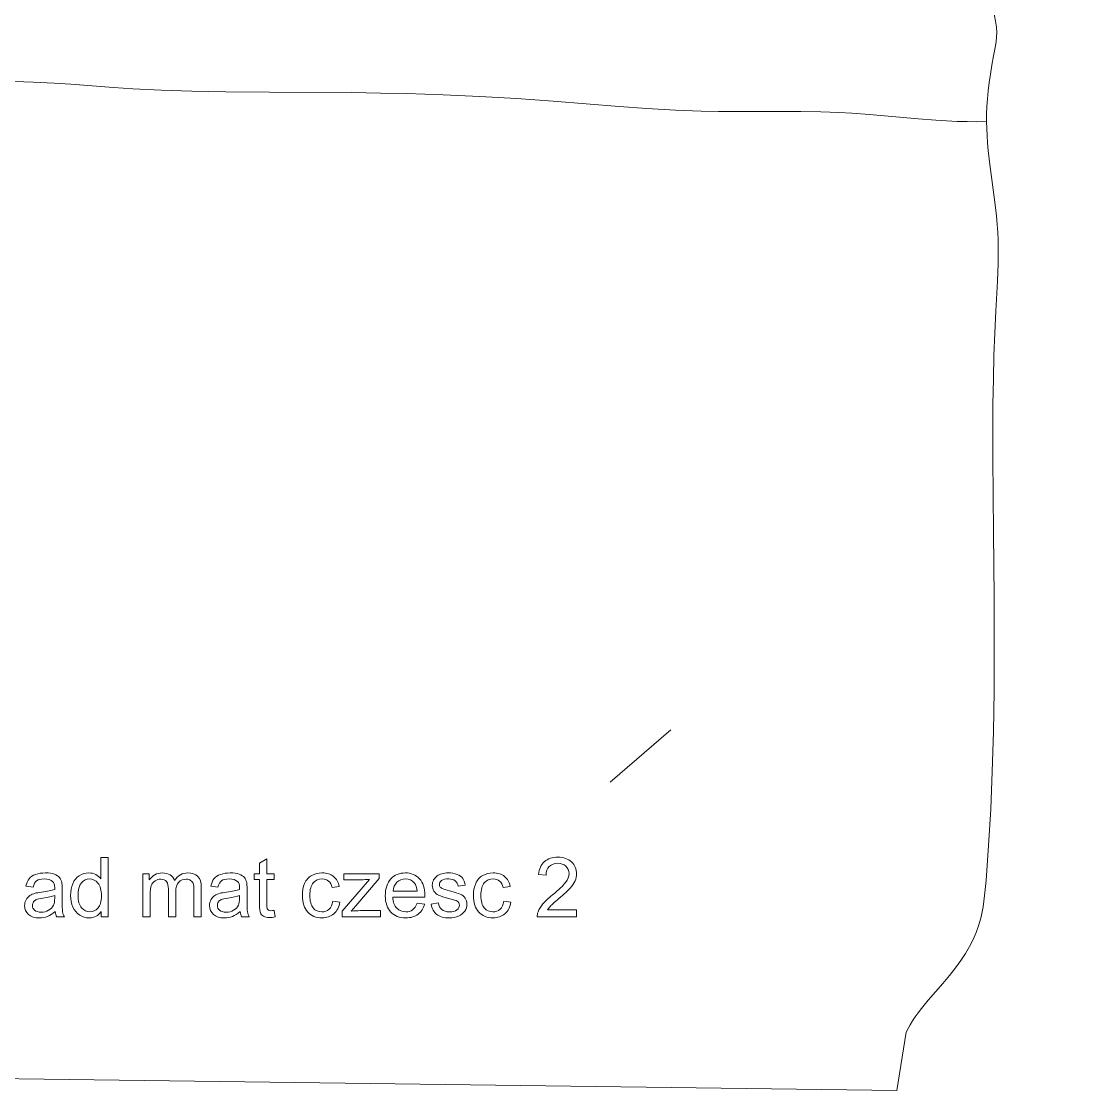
# Model space of a CAD drawing. Header units: centimetres. Extents: x -67 to 67, y -68 to 68.
# Drawn here: x -0.5 to 66.7, y -67.7 to 0.3 of the extents above; entities that cross this region are included whole.
import ezdxf

# ---------------------------------------------------------------- set-up
doc = ezdxf.new("R2010")
doc.units = ezdxf.units.CM
doc.header["$MEASUREMENT"] = 0
for name, color, linetype in [('3d_podpis_podstop', 7, 'Continuous'), ('lipa', 7, 'Continuous'), ('main', 7, 'Continuous'), ('nadpis', 7, 'Continuous')]:
    doc.layers.add(name, color=color, linetype=linetype)

msp = doc.modelspace()

# ---------------------------------------------------------------- linework, layer by layer
at = {"layer": '3d_podpis_podstop', "color": 30, "lineweight": 9}
msp.add_open_spline([(-1.33507, -3.50952), (-1.33507, -3.50952), (-0.92107, -3.51352), (-0.92107, -3.51352), (-0.92107, -3.51352), (0.27093, -3.54752), (0.27093, -3.54752), (0.27093, -3.54752), (1.60093, -3.61552), (1.60093, -3.61552), (1.60093, -3.61552), (2.67293, -3.68652), (2.67293, -3.68652), (2.67293, -3.68652), (5.37393, -3.88952), (5.37393, -3.88952), (5.37393, -3.88952), (6.61693, -3.97352), (6.61693, -3.97352), (6.61693, -3.97352), (8.41293, -4.06552), (8.41293, -4.06552), (8.41293, -4.06552), (10.36693, -4.12952), (10.36693, -4.12952), (10.36693, -4.12952), (12.52793, -4.16852), (12.52793, -4.16852), (12.52793, -4.16852), (15.30593, -4.19052), (15.30593, -4.19052), (15.30593, -4.19052), (20.53993, -4.22252), (20.53993, -4.22252), (20.53993, -4.22252), (22.36693, -4.24652), (22.36693, -4.24652), (22.36693, -4.24652), (24.01993, -4.28152), (24.01993, -4.28152), (24.01993, -4.28152), (26.35493, -4.35552), (26.35493, -4.35552), (26.35493, -4.35552), (28.68693, -4.45952), (28.68693, -4.45952), (28.68693, -4.45952), (31.01593, -4.59352), (31.01593, -4.59352), (31.01593, -4.59352), (33.34193, -4.75752), (33.34193, -4.75752), (33.34193, -4.75752), (37.54093, -5.10152), (37.54093, -5.10152), (37.54093, -5.10152), (39.30393, -5.23352), (39.30393, -5.23352), (39.30393, -5.23352), (41.12893, -5.34152), (41.12893, -5.34152), (41.12893, -5.34152), (42.76993, -5.40352), (42.76993, -5.40352), (42.76993, -5.40352), (43.87993, -5.42252), (43.87993, -5.42252), (43.87993, -5.42252), (44.98293, -5.42652), (44.98293, -5.42652), (44.98293, -5.42652), (47.99793, -5.41452), (47.99793, -5.41452), (47.99793, -5.41452), (49.10193, -5.41952), (49.10193, -5.41952), (49.10193, -5.41952), (50.37493, -5.44252), (50.37493, -5.44252), (50.37493, -5.44252), (51.52093, -5.48652), (51.52093, -5.48652), (51.52093, -5.48652), (52.34893, -5.53552), (52.34893, -5.53552), (52.34893, -5.53552), (53.47993, -5.62052), (53.47993, -5.62052), (53.47993, -5.62052), (56.56893, -5.89052), (56.56893, -5.89052), (56.56893, -5.89052), (57.69893, -5.97652), (57.69893, -5.97652), (57.69893, -5.97652), (59.05893, -6.04852), (59.05893, -6.04852), (59.05893, -6.04852), (59.68293, -6.06652), (59.68293, -6.06652), (59.68293, -6.06652), (60.28093, -6.07352), (60.28093, -6.07352), (60.28093, -6.07352), (60.92493, -6.06752), (60.92493, -6.06752)], degree=3, knots=[0, 0, 0, 0, 0.02857143, 0.02857143, 0.02857143, 0.05714286, 0.05714286, 0.05714286, 0.08571429, 0.08571429, 0.08571429, 0.11428571, 0.11428571, 0.11428571, 0.14285714, 0.14285714, 0.14285714, 0.17142857, 0.17142857, 0.17142857, 0.2, 0.2, 0.2, 0.22857143, 0.22857143, 0.22857143, 0.25714286, 0.25714286, 0.25714286, 0.28571429, 0.28571429, 0.28571429, 0.31428571, 0.31428571, 0.31428571, 0.34285714, 0.34285714, 0.34285714, 0.37142857, 0.37142857, 0.37142857, 0.4, 0.4, 0.4, 0.42857143, 0.42857143, 0.42857143, 0.45714286, 0.45714286, 0.45714286, 0.48571429, 0.48571429, 0.48571429, 0.51428571, 0.51428571, 0.51428571, 0.54285714, 0.54285714, 0.54285714, 0.57142857, 0.57142857, 0.57142857, 0.6, 0.6, 0.6, 0.62857143, 0.62857143, 0.62857143, 0.65714286, 0.65714286, 0.65714286, 0.68571429, 0.68571429, 0.68571429, 0.71428571, 0.71428571, 0.71428571, 0.74285714, 0.74285714, 0.74285714, 0.77142857, 0.77142857, 0.77142857, 0.8, 0.8, 0.8, 0.82857143, 0.82857143, 0.82857143, 0.85714286, 0.85714286, 0.85714286, 0.88571429, 0.88571429, 0.88571429, 0.91428571, 0.91428571, 0.91428571, 0.94285714, 0.94285714, 0.94285714, 0.97142857, 0.97142857, 0.97142857, 1, 1, 1, 1], dxfattribs=at)
at = {"layer": 'lipa', "color": 3, "lineweight": 9}
msp.add_open_spline([(36.97693, -48.10052), (36.97693, -48.10052), (40.84393, -44.77552), (40.84393, -44.77552)], degree=3, dxfattribs=at)
at = {"layer": 'main', "lineweight": 9}
msp.add_open_spline([(64.16093, 67.50448), (64.16093, 67.50448), (66.65093, 66.40648), (66.65093, 66.40648), (66.65093, 66.40648), (66.11593, 64.51448), (66.11593, 64.51448), (66.11593, 64.51448), (65.60993, 62.61648), (65.60993, 62.61648), (65.60993, 62.61648), (65.13393, 60.71248), (65.13393, 60.71248), (65.13393, 60.71248), (64.68693, 58.80348), (64.68693, 58.80348), (64.68693, 58.80348), (64.26893, 56.88848), (64.26893, 56.88848), (64.26893, 56.88848), (63.88093, 54.96748), (63.88093, 54.96748), (63.88093, 54.96748), (63.52193, 53.04148), (63.52193, 53.04148), (63.52193, 53.04148), (63.19193, 51.10948), (63.19193, 51.10948), (63.19193, 51.10948), (62.85093, 48.89348), (62.85093, 48.89348), (62.85093, 48.89348), (62.54293, 46.64548), (62.54293, 46.64548), (62.54293, 46.64548), (62.26993, 44.36748), (62.26993, 44.36748), (62.26993, 44.36748), (62.02993, 42.05748), (62.02993, 42.05748), (62.02993, 42.05748), (61.82493, 39.71548), (61.82493, 39.71548), (61.82493, 39.71548), (61.65293, 37.34048), (61.65293, 37.34048), (61.65293, 37.34048), (61.51593, 34.93348), (61.51593, 34.93348), (61.51593, 34.93348), (61.41193, 32.49248), (61.41193, 32.49248), (61.41193, 32.49248), (61.34293, 30.11448), (61.34293, 30.11448), (61.34293, 30.11448), (61.29893, 27.53848), (61.29893, 27.53848), (61.29893, 27.53848), (61.27493, 24.27848), (61.27493, 24.27848), (61.27493, 24.27848), (61.27493, 15.35448), (61.27493, 15.35448), (61.27493, 15.35448), (61.25093, 12.07948), (61.25093, 12.07948), (61.25093, 12.07948), (61.22493, 10.38648), (61.22493, 10.38648), (61.22493, 10.38648), (61.18893, 8.78848), (61.18893, 8.78848), (61.18893, 8.78848), (61.14293, 7.26248), (61.14293, 7.26248), (61.14293, 7.26248), (61.08593, 5.79348), (61.08593, 5.79348), (61.08593, 5.79348), (61.03193, 4.35448), (61.03193, 4.35448), (61.03193, 4.35448), (61.02693, 3.83248), (61.02693, 3.83248), (61.02693, 3.83248), (61.03393, 3.35948), (61.03393, 3.35948), (61.03393, 3.35948), (61.05593, 2.89748), (61.05593, 2.89748), (61.05593, 2.89748), (61.09293, 2.46148), (61.09293, 2.46148), (61.09293, 2.46148), (61.14493, 2.04548), (61.14493, 2.04548), (61.14493, 2.04548), (61.21293, 1.64648), (61.21293, 1.64648), (61.21293, 1.64648), (61.42893, 0.67248), (61.42893, 0.67248), (61.42893, 0.67248), (61.49493, 0.33248), (61.49493, 0.33248), (61.49493, 0.33248), (61.54893, -0.04552), (61.54893, -0.04552), (61.54893, -0.04552), (61.56793, -0.38552), (61.56793, -0.38552), (61.56793, -0.38552), (61.55893, -0.67552), (61.55893, -0.67552), (61.55893, -0.67552), (61.52593, -0.99552), (61.52593, -0.99552), (61.52593, -0.99552), (61.46993, -1.34552), (61.46993, -1.34552), (61.46993, -1.34552), (61.36793, -1.88152), (61.36793, -1.88152), (61.36793, -1.88152), (61.25893, -2.47252), (61.25893, -2.47252), (61.25893, -2.47252), (61.16693, -3.03752), (61.16693, -3.03752), (61.16693, -3.03752), (61.08893, -3.57952), (61.08893, -3.57952), (61.08893, -3.57952), (61.02693, -4.10352), (61.02693, -4.10352), (61.02693, -4.10352), (60.97993, -4.61352), (60.97993, -4.61352), (60.97993, -4.61352), (60.94693, -5.10952), (60.94693, -5.10952), (60.94693, -5.10952), (60.92893, -5.59452), (60.92893, -5.59452), (60.92893, -5.59452), (60.92493, -6.06752), (60.92493, -6.06752), (60.92493, -6.06752), (60.93393, -6.49652), (60.93393, -6.49652), (60.93393, -6.49652), (60.95493, -6.94352), (60.95493, -6.94352), (60.95493, -6.94352), (60.98693, -7.41352), (60.98693, -7.41352), (60.98693, -7.41352), (61.03293, -7.91352), (61.03293, -7.91352), (61.03293, -7.91352), (61.13193, -8.78852), (61.13193, -8.78852), (61.13193, -8.78852), (61.44893, -11.18352), (61.44893, -11.18352), (61.44893, -11.18352), (61.54893, -12.06152), (61.54893, -12.06152), (61.54893, -12.06152), (61.59793, -12.60952), (61.59793, -12.60952), (61.59793, -12.60952), (61.63193, -13.12152), (61.63193, -13.12152), (61.63193, -13.12152), (61.65193, -13.58152), (61.65193, -13.58152), (61.65193, -13.58152), (61.66093, -14.06052), (61.66093, -14.06052), (61.66093, -14.06052), (61.65293, -15.10052), (61.65293, -15.10052), (61.65293, -15.10052), (61.60993, -16.21352), (61.60993, -16.21352), (61.60993, -16.21352), (61.50593, -18.12552), (61.50593, -18.12552), (61.50593, -18.12552), (61.44093, -19.51152), (61.44093, -19.51152), (61.44093, -19.51152), (61.39093, -20.95152), (61.39093, -20.95152), (61.39093, -20.95152), (61.35393, -22.45652), (61.35393, -22.45652), (61.35393, -22.45652), (61.33093, -24.04552), (61.33093, -24.04552), (61.33093, -24.04552), (61.32093, -25.67452), (61.32093, -25.67452), (61.32093, -25.67452), (61.32293, -27.46052), (61.32293, -27.46052), (61.32293, -27.46052), (61.36493, -32.22152), (61.36493, -32.22152), (61.36493, -32.22152), (61.40393, -36.34352), (61.40393, -36.34352), (61.40393, -36.34352), (61.41493, -39.47052), (61.41493, -39.47052), (61.41493, -39.47052), (61.40093, -42.29952), (61.40093, -42.29952), (61.40093, -42.29952), (61.35993, -44.89952), (61.35993, -44.89952), (61.35993, -44.89952), (61.28893, -47.42452), (61.28893, -47.42452), (61.28893, -47.42452), (61.18793, -49.82552), (61.18793, -49.82552), (61.18793, -49.82552), (61.05393, -52.13252), (61.05393, -52.13252), (61.05393, -52.13252), (60.88793, -54.36352), (60.88793, -54.36352), (60.88793, -54.36352), (60.79893, -55.31052), (60.79893, -55.31052), (60.79893, -55.31052), (60.70093, -56.03052), (60.70093, -56.03052), (60.70093, -56.03052), (60.64193, -56.36052), (60.64193, -56.36052), (60.64193, -56.36052), (60.57593, -56.67052), (60.57593, -56.67052), (60.57593, -56.67052), (60.50093, -56.96352), (60.50093, -56.96352), (60.50093, -56.96352), (60.41793, -57.24352), (60.41793, -57.24352), (60.41793, -57.24352), (60.26193, -57.67752), (60.26193, -57.67752), (60.26193, -57.67752), (60.07093, -58.11552), (60.07093, -58.11552), (60.07093, -58.11552), (59.84593, -58.55652), (59.84593, -58.55652), (59.84593, -58.55652), (59.58493, -59.00452), (59.58493, -59.00452), (59.58493, -59.00452), (59.28893, -59.45852), (59.28893, -59.45852), (59.28893, -59.45852), (58.95293, -59.92552), (58.95293, -59.92552), (58.95293, -59.92552), (58.57493, -60.40952), (58.57493, -60.40952), (58.57493, -60.40952), (58.14393, -60.92352), (58.14393, -60.92352), (58.14393, -60.92352), (57.21493, -61.97852), (57.21493, -61.97852), (57.21493, -61.97852), (56.77693, -62.50352), (56.77693, -62.50352), (56.77693, -62.50352), (56.56593, -62.77652), (56.56593, -62.77652), (56.56593, -62.77652), (56.37693, -63.03852), (56.37693, -63.03852), (56.37693, -63.03852), (56.20793, -63.29452), (56.20793, -63.29452), (56.20793, -63.29452), (56.05493, -63.54652), (56.05493, -63.54652), (56.05493, -63.54652), (55.92793, -63.77752), (55.92793, -63.77752), (55.92793, -63.77752), (55.80993, -64.01552), (55.80993, -64.01552), (55.80993, -64.01552), (55.20593, -67.73752), (55.20593, -67.73752), (55.20593, -67.73752), (-56.48407, -66.23652), (-56.48407, -66.23652), (-56.48407, -66.23652), (-56.60207, -62.16152), (-56.60207, -62.16152), (-56.60207, -62.16152), (-57.15907, -61.52852), (-57.15907, -61.52852), (-57.15907, -61.52852), (-57.53907, -61.08052), (-57.53907, -61.08052), (-57.53907, -61.08052), (-57.88007, -60.66252), (-57.88007, -60.66252), (-57.88007, -60.66252), (-58.19207, -60.26352), (-58.19207, -60.26352), (-58.19207, -60.26352), (-58.47807, -59.87852), (-58.47807, -59.87852), (-58.47807, -59.87852), (-58.74307, -59.50052), (-58.74307, -59.50052), (-58.74307, -59.50052), (-58.98807, -59.12952), (-58.98807, -59.12952), (-58.98807, -59.12952), (-59.21307, -58.76452), (-59.21307, -58.76452), (-59.21307, -58.76452), (-59.41907, -58.40252), (-59.41907, -58.40252), (-59.41907, -58.40252), (-59.58507, -58.08752), (-59.58507, -58.08752), (-59.58507, -58.08752), (-59.74407, -57.76252), (-59.74407, -57.76252), (-59.74407, -57.76252), (-59.89607, -57.42752), (-59.89607, -57.42752), (-59.89607, -57.42752), (-60.04107, -57.08352), (-60.04107, -57.08352), (-60.04107, -57.08352), (-60.31107, -56.36252), (-60.31107, -56.36252), (-60.31107, -56.36252), (-60.55607, -55.59552), (-60.55607, -55.59552), (-60.55607, -55.59552), (-60.77507, -54.78352), (-60.77507, -54.78352), (-60.77507, -54.78352), (-60.97407, -53.91152), (-60.97407, -53.91152), (-60.97407, -53.91152), (-61.15407, -52.96652), (-61.15407, -52.96652), (-61.15407, -52.96652), (-61.32407, -51.91352), (-61.32407, -51.91352), (-61.32407, -51.91352), (-61.44407, -51.05352), (-61.44407, -51.05352), (-61.44407, -51.05352), (-61.55307, -50.17052), (-61.55307, -50.17052), (-61.55307, -50.17052), (-61.65107, -49.26252), (-61.65107, -49.26252), (-61.65107, -49.26252), (-61.73907, -48.32252), (-61.73907, -48.32252), (-61.73907, -48.32252), (-61.81607, -47.35052), (-61.81607, -47.35052), (-61.81607, -47.35052), (-61.88407, -46.33152), (-61.88407, -46.33152), (-61.88407, -46.33152), (-61.94407, -45.25252), (-61.94407, -45.25252), (-61.94407, -45.25252), (-61.99707, -44.08752), (-61.99707, -44.08752), (-61.99707, -44.08752), (-62.06507, -42.14952), (-62.06507, -42.14952), (-62.06507, -42.14952), (-62.11207, -40.12852), (-62.11207, -40.12852), (-62.11207, -40.12852), (-62.13907, -38.00752), (-62.13907, -38.00752), (-62.13907, -38.00752), (-62.14607, -35.75252), (-62.14607, -35.75252), (-62.14607, -35.75252), (-62.13707, -33.77152), (-62.13707, -33.77152), (-62.13707, -33.77152), (-62.11407, -31.60652), (-62.11407, -31.60652), (-62.11407, -31.60652), (-61.92107, -20.24352), (-61.92107, -20.24352), (-61.92107, -20.24352), (-61.89807, -18.06752), (-61.89807, -18.06752), (-61.89807, -18.06752), (-61.88907, -16.07552), (-61.88907, -16.07552), (-61.88907, -16.07552), (-61.90207, -13.09752), (-61.90207, -13.09752), (-61.90207, -13.09752), (-61.95107, -10.33552), (-61.95107, -10.33552), (-61.95107, -10.33552), (-61.96907, -9.31252), (-61.96907, -9.31252), (-61.96907, -9.31252), (-61.96407, -8.93352), (-61.96407, -8.93352), (-61.96407, -8.93352), (-61.95007, -8.58952), (-61.95007, -8.58952), (-61.95007, -8.58952), (-61.91107, -8.09852), (-61.91107, -8.09852), (-61.91107, -8.09852), (-61.84607, -7.55952), (-61.84607, -7.55952), (-61.84607, -7.55952), (-61.76507, -7.02452), (-61.76507, -7.02452), (-61.76507, -7.02452), (-61.51707, -5.56452), (-61.51707, -5.56452), (-61.51707, -5.56452), (-61.43607, -5.03052), (-61.43607, -5.03052), (-61.43607, -5.03052), (-61.38407, -4.60852), (-61.38407, -4.60852), (-61.38407, -4.60852), (-61.34707, -4.21852), (-61.34707, -4.21852), (-61.34707, -4.21852), (-61.32107, -3.77852), (-61.32107, -3.77852), (-61.32107, -3.77852), (-61.31207, -3.31752), (-61.31207, -3.31752), (-61.31207, -3.31752), (-61.31707, -2.83052), (-61.31707, -2.83052), (-61.31707, -2.83052), (-61.33807, -2.30852), (-61.33807, -2.30852), (-61.33807, -2.30852), (-61.39907, -1.44552), (-61.39907, -1.44552), (-61.39907, -1.44552), (-61.59507, 0.67748), (-61.59507, 0.67748), (-61.59507, 0.67748), (-61.64507, 1.35448), (-61.64507, 1.35448), (-61.64507, 1.35448), (-61.67807, 2.03548), (-61.67807, 2.03548), (-61.67807, 2.03548), (-61.69407, 2.74548), (-61.69407, 2.74548), (-61.69407, 2.74548), (-61.69507, 3.49348), (-61.69507, 3.49348), (-61.69507, 3.49348), (-61.67907, 4.29048), (-61.67907, 4.29048), (-61.67907, 4.29048), (-61.61107, 5.85848), (-61.61107, 5.85848), (-61.61107, 5.85848), (-61.42007, 9.08848), (-61.42007, 9.08848), (-61.42007, 9.08848), (-61.34107, 10.90248), (-61.34107, 10.90248), (-61.34107, 10.90248), (-61.29207, 12.82948), (-61.29207, 12.82948), (-61.29207, 12.82948), (-61.27107, 14.90848), (-61.27107, 14.90848), (-61.27107, 14.90848), (-61.27607, 17.24848), (-61.27607, 17.24848), (-61.27607, 17.24848), (-61.31507, 20.41448), (-61.31507, 20.41448), (-61.31507, 20.41448), (-61.45307, 27.78348), (-61.45307, 27.78348), (-61.45307, 27.78348), (-61.48207, 29.87748), (-61.48207, 29.87748), (-61.48207, 29.87748), (-61.49807, 32.88748), (-61.49807, 32.88748), (-61.49807, 32.88748), (-61.47807, 35.58648), (-61.47807, 35.58648), (-61.47807, 35.58648), (-61.45007, 37.30848), (-61.45007, 37.30848), (-61.45007, 37.30848), (-61.44207, 38.27848), (-61.44207, 38.27848), (-61.44207, 38.27848), (-61.44907, 39.19248), (-61.44907, 39.19248), (-61.44907, 39.19248), (-61.47207, 40.01748), (-61.47207, 40.01748), (-61.47207, 40.01748), (-61.50107, 40.60248), (-61.50107, 40.60248), (-61.50107, 40.60248), (-61.54007, 41.20348), (-61.54007, 41.20348), (-61.54007, 41.20348), (-61.65307, 42.45948), (-61.65307, 42.45948), (-61.65307, 42.45948), (-61.81207, 43.80648), (-61.81207, 43.80648), (-61.81207, 43.80648), (-62.02507, 45.30848), (-62.02507, 45.30848), (-62.02507, 45.30848), (-62.24207, 46.67148), (-62.24207, 46.67148), (-62.24207, 46.67148), (-62.48507, 48.07448), (-62.48507, 48.07448), (-62.48507, 48.07448), (-62.75507, 49.52548), (-62.75507, 49.52548), (-62.75507, 49.52548), (-63.05507, 51.03648), (-63.05507, 51.03648), (-63.05507, 51.03648), (-63.38407, 52.60248), (-63.38407, 52.60248), (-63.38407, 52.60248), (-63.75007, 54.27048), (-63.75007, 54.27048), (-63.75007, 54.27048), (-64.16207, 56.07248), (-64.16207, 56.07248), (-64.16207, 56.07248), (-64.64607, 58.12748), (-64.64607, 58.12748), (-64.64607, 58.12748), (-65.63507, 62.20348), (-65.63507, 62.20348), (-65.63507, 62.20348), (-66.65707, 66.27148), (-66.65707, 66.27148), (-66.65707, 66.27148), (-64.29107, 67.50648), (-64.29107, 67.50648), (-64.29107, 67.50648), (-57.34307, 67.61448), (-57.34307, 67.61448), (-57.34307, 67.61448), (-50.39607, 67.68948), (-50.39607, 67.68948), (-50.39607, 67.68948), (-43.44807, 67.73048), (-43.44807, 67.73048), (-43.44807, 67.73048), (-36.50007, 67.73748), (-36.50007, 67.73748), (-36.50007, 67.73748), (-32.07107, 67.72548), (-32.07107, 67.72548), (-32.07107, 67.72548), (-27.16607, 67.69948), (-27.16607, 67.69948), (-27.16607, 67.69948), (-6.18807, 67.54048), (-6.18807, 67.54048), (-6.18807, 67.54048), (-0.82107, 67.51248), (-0.82107, 67.51248), (-0.82107, 67.51248), (5.12193, 67.49848), (5.12193, 67.49848), (5.12193, 67.49848), (11.75793, 67.50148), (11.75793, 67.50148), (11.75793, 67.50148), (36.56393, 67.56548), (36.56393, 67.56548), (36.56393, 67.56548), (43.46293, 67.56948), (43.46293, 67.56948), (43.46293, 67.56948), (50.36293, 67.56048), (50.36293, 67.56048), (50.36293, 67.56048), (57.26193, 67.53948), (57.26193, 67.53948), (57.26193, 67.53948), (64.16093, 67.50448), (64.16093, 67.50448)], degree=3, knots=[0, 0, 0, 0, 0.00480769, 0.00480769, 0.00480769, 0.00961538, 0.00961538, 0.00961538, 0.01442308, 0.01442308, 0.01442308, 0.01923077, 0.01923077, 0.01923077, 0.02403846, 0.02403846, 0.02403846, 0.02884615, 0.02884615, 0.02884615, 0.03365385, 0.03365385, 0.03365385, 0.03846154, 0.03846154, 0.03846154, 0.04326923, 0.04326923, 0.04326923, 0.04807692, 0.04807692, 0.04807692, 0.05288462, 0.05288462, 0.05288462, 0.05769231, 0.05769231, 0.05769231, 0.0625, 0.0625, 0.0625, 0.06730769, 0.06730769, 0.06730769, 0.07211538, 0.07211538, 0.07211538, 0.07692308, 0.07692308, 0.07692308, 0.08173077, 0.08173077, 0.08173077, 0.08653846, 0.08653846, 0.08653846, 0.09134615, 0.09134615, 0.09134615, 0.09615385, 0.09615385, 0.09615385, 0.10096154, 0.10096154, 0.10096154, 0.10576923, 0.10576923, 0.10576923, 0.11057692, 0.11057692, 0.11057692, 0.11538462, 0.11538462, 0.11538462, 0.12019231, 0.12019231, 0.12019231, 0.125, 0.125, 0.125, 0.12980769, 0.12980769, 0.12980769, 0.13461538, 0.13461538, 0.13461538, 0.13942308, 0.13942308, 0.13942308, 0.14423077, 0.14423077, 0.14423077, 0.14903846, 0.14903846, 0.14903846, 0.15384615, 0.15384615, 0.15384615, 0.15865385, 0.15865385, 0.15865385, 0.16346154, 0.16346154, 0.16346154, 0.16826923, 0.16826923, 0.16826923, 0.17307692, 0.17307692, 0.17307692, 0.17788462, 0.17788462, 0.17788462, 0.18269231, 0.18269231, 0.18269231, 0.1875, 0.1875, 0.1875, 0.19230769, 0.19230769, 0.19230769, 0.19711538, 0.19711538, 0.19711538, 0.20192308, 0.20192308, 0.20192308, 0.20673077, 0.20673077, 0.20673077, 0.21153846, 0.21153846, 0.21153846, 0.21634615, 0.21634615, 0.21634615, 0.22115385, 0.22115385, 0.22115385, 0.22596154, 0.22596154, 0.22596154, 0.23076923, 0.23076923, 0.23076923, 0.23557692, 0.23557692, 0.23557692, 0.24038462, 0.24038462, 0.24038462, 0.24519231, 0.24519231, 0.24519231, 0.25, 0.25, 0.25, 0.25480769, 0.25480769, 0.25480769, 0.25961538, 0.25961538, 0.25961538, 0.26442308, 0.26442308, 0.26442308, 0.26923077, 0.26923077, 0.26923077, 0.27403846, 0.27403846, 0.27403846, 0.27884615, 0.27884615, 0.27884615, 0.28365385, 0.28365385, 0.28365385, 0.28846154, 0.28846154, 0.28846154, 0.29326923, 0.29326923, 0.29326923, 0.29807692, 0.29807692, 0.29807692, 0.30288462, 0.30288462, 0.30288462, 0.30769231, 0.30769231, 0.30769231, 0.3125, 0.3125, 0.3125, 0.31730769, 0.31730769, 0.31730769, 0.32211538, 0.32211538, 0.32211538, 0.32692308, 0.32692308, 0.32692308, 0.33173077, 0.33173077, 0.33173077, 0.33653846, 0.33653846, 0.33653846, 0.34134615, 0.34134615, 0.34134615, 0.34615385, 0.34615385, 0.34615385, 0.35096154, 0.35096154, 0.35096154, 0.35576923, 0.35576923, 0.35576923, 0.36057692, 0.36057692, 0.36057692, 0.36538462, 0.36538462, 0.36538462, 0.37019231, 0.37019231, 0.37019231, 0.375, 0.375, 0.375, 0.37980769, 0.37980769, 0.37980769, 0.38461538, 0.38461538, 0.38461538, 0.38942308, 0.38942308, 0.38942308, 0.39423077, 0.39423077, 0.39423077, 0.39903846, 0.39903846, 0.39903846, 0.40384615, 0.40384615, 0.40384615, 0.40865385, 0.40865385, 0.40865385, 0.41346154, 0.41346154, 0.41346154, 0.41826923, 0.41826923, 0.41826923, 0.42307692, 0.42307692, 0.42307692, 0.42788462, 0.42788462, 0.42788462, 0.43269231, 0.43269231, 0.43269231, 0.4375, 0.4375, 0.4375, 0.44230769, 0.44230769, 0.44230769, 0.44711538, 0.44711538, 0.44711538, 0.45192308, 0.45192308, 0.45192308, 0.45673077, 0.45673077, 0.45673077, 0.46153846, 0.46153846, 0.46153846, 0.46634615, 0.46634615, 0.46634615, 0.47115385, 0.47115385, 0.47115385, 0.47596154, 0.47596154, 0.47596154, 0.48076923, 0.48076923, 0.48076923, 0.48557692, 0.48557692, 0.48557692, 0.49038462, 0.49038462, 0.49038462, 0.49519231, 0.49519231, 0.49519231, 0.5, 0.5, 0.5, 0.50480769, 0.50480769, 0.50480769, 0.50961538, 0.50961538, 0.50961538, 0.51442308, 0.51442308, 0.51442308, 0.51923077, 0.51923077, 0.51923077, 0.52403846, 0.52403846, 0.52403846, 0.52884615, 0.52884615, 0.52884615, 0.53365385, 0.53365385, 0.53365385, 0.53846154, 0.53846154, 0.53846154, 0.54326923, 0.54326923, 0.54326923, 0.54807692, 0.54807692, 0.54807692, 0.55288462, 0.55288462, 0.55288462, 0.55769231, 0.55769231, 0.55769231, 0.5625, 0.5625, 0.5625, 0.56730769, 0.56730769, 0.56730769, 0.57211538, 0.57211538, 0.57211538, 0.57692308, 0.57692308, 0.57692308, 0.58173077, 0.58173077, 0.58173077, 0.58653846, 0.58653846, 0.58653846, 0.59134615, 0.59134615, 0.59134615, 0.59615385, 0.59615385, 0.59615385, 0.60096154, 0.60096154, 0.60096154, 0.60576923, 0.60576923, 0.60576923, 0.61057692, 0.61057692, 0.61057692, 0.61538462, 0.61538462, 0.61538462, 0.62019231, 0.62019231, 0.62019231, 0.625, 0.625, 0.625, 0.62980769, 0.62980769, 0.62980769, 0.63461538, 0.63461538, 0.63461538, 0.63942308, 0.63942308, 0.63942308, 0.64423077, 0.64423077, 0.64423077, 0.64903846, 0.64903846, 0.64903846, 0.65384615, 0.65384615, 0.65384615, 0.65865385, 0.65865385, 0.65865385, 0.66346154, 0.66346154, 0.66346154, 0.66826923, 0.66826923, 0.66826923, 0.67307692, 0.67307692, 0.67307692, 0.67788462, 0.67788462, 0.67788462, 0.68269231, 0.68269231, 0.68269231, 0.6875, 0.6875, 0.6875, 0.69230769, 0.69230769, 0.69230769, 0.69711538, 0.69711538, 0.69711538, 0.70192308, 0.70192308, 0.70192308, 0.70673077, 0.70673077, 0.70673077, 0.71153846, 0.71153846, 0.71153846, 0.71634615, 0.71634615, 0.71634615, 0.72115385, 0.72115385, 0.72115385, 0.72596154, 0.72596154, 0.72596154, 0.73076923, 0.73076923, 0.73076923, 0.73557692, 0.73557692, 0.73557692, 0.74038462, 0.74038462, 0.74038462, 0.74519231, 0.74519231, 0.74519231, 0.75, 0.75, 0.75, 0.75480769, 0.75480769, 0.75480769, 0.75961538, 0.75961538, 0.75961538, 0.76442308, 0.76442308, 0.76442308, 0.76923077, 0.76923077, 0.76923077, 0.77403846, 0.77403846, 0.77403846, 0.77884615, 0.77884615, 0.77884615, 0.78365385, 0.78365385, 0.78365385, 0.78846154, 0.78846154, 0.78846154, 0.79326923, 0.79326923, 0.79326923, 0.79807692, 0.79807692, 0.79807692, 0.80288462, 0.80288462, 0.80288462, 0.80769231, 0.80769231, 0.80769231, 0.8125, 0.8125, 0.8125, 0.81730769, 0.81730769, 0.81730769, 0.82211538, 0.82211538, 0.82211538, 0.82692308, 0.82692308, 0.82692308, 0.83173077, 0.83173077, 0.83173077, 0.83653846, 0.83653846, 0.83653846, 0.84134615, 0.84134615, 0.84134615, 0.84615385, 0.84615385, 0.84615385, 0.85096154, 0.85096154, 0.85096154, 0.85576923, 0.85576923, 0.85576923, 0.86057692, 0.86057692, 0.86057692, 0.86538462, 0.86538462, 0.86538462, 0.87019231, 0.87019231, 0.87019231, 0.875, 0.875, 0.875, 0.87980769, 0.87980769, 0.87980769, 0.88461538, 0.88461538, 0.88461538, 0.88942308, 0.88942308, 0.88942308, 0.89423077, 0.89423077, 0.89423077, 0.89903846, 0.89903846, 0.89903846, 0.90384615, 0.90384615, 0.90384615, 0.90865385, 0.90865385, 0.90865385, 0.91346154, 0.91346154, 0.91346154, 0.91826923, 0.91826923, 0.91826923, 0.92307692, 0.92307692, 0.92307692, 0.92788462, 0.92788462, 0.92788462, 0.93269231, 0.93269231, 0.93269231, 0.9375, 0.9375, 0.9375, 0.94230769, 0.94230769, 0.94230769, 0.94711538, 0.94711538, 0.94711538, 0.95192308, 0.95192308, 0.95192308, 0.95673077, 0.95673077, 0.95673077, 0.96153846, 0.96153846, 0.96153846, 0.96634615, 0.96634615, 0.96634615, 0.97115385, 0.97115385, 0.97115385, 0.97596154, 0.97596154, 0.97596154, 0.98076923, 0.98076923, 0.98076923, 0.98557692, 0.98557692, 0.98557692, 0.99038462, 0.99038462, 0.99038462, 0.99519231, 0.99519231, 0.99519231, 1, 1, 1, 1], dxfattribs=at)
at = {"layer": 'nadpis', "color": 5, "lineweight": 9}
for points, knots in [([(4.60237, -56.68594), (4.60237, -56.68594), (4.60237, -56.33757), (4.60237, -56.33757), (4.42863, -56.60833), (4.17286, -56.74415), (3.83508, -56.74415), (3.61636, -56.74415), (3.41527, -56.68418), (3.23271, -56.56335), (3.04926, -56.44341), (2.90727, -56.27495), (2.80585, -56.05976), (2.70531, -55.84368), (2.65504, -55.59586), (2.65504, -55.3154), (2.65504, -55.04199), (2.7009, -54.79417), (2.79174, -54.57104), (2.88346, -54.34879), (3.02016, -54.17769), (3.20272, -54.05951), (3.3844, -53.94045), (3.58901, -53.88135), (3.81391, -53.88135), (3.97972, -53.88135), (4.127, -53.91663), (4.25577, -53.98631), (4.38453, -54.05598), (4.48948, -54.1477), (4.57062, -54.25971), (4.57062, -54.25971), (4.57062, -52.8971), (4.57062, -52.8971), (4.57062, -52.8971), (5.03629, -52.8971), (5.03629, -52.8971), (5.03629, -52.8971), (5.03629, -56.68594), (5.03629, -56.68594), (5.03629, -56.68594), (4.60237, -56.68594), (4.60237, -56.68594)], [0, 0, 0, 0, 0.07142857, 0.07142857, 0.07142857, 0.14285714, 0.14285714, 0.14285714, 0.21428571, 0.21428571, 0.21428571, 0.28571429, 0.28571429, 0.28571429, 0.35714286, 0.35714286, 0.35714286, 0.42857143, 0.42857143, 0.42857143, 0.5, 0.5, 0.5, 0.57142857, 0.57142857, 0.57142857, 0.64285714, 0.64285714, 0.64285714, 0.71428571, 0.71428571, 0.71428571, 0.78571429, 0.78571429, 0.78571429, 0.85714286, 0.85714286, 0.85714286, 0.92857143, 0.92857143, 0.92857143, 1, 1, 1, 1]), ([(15.60463, -56.27054), (15.60463, -56.27054), (15.66813, -56.68153), (15.66813, -56.68153), (15.5376, -56.70887), (15.4203, -56.72298), (15.318, -56.72298), (15.14955, -56.72298), (15.01902, -56.69652), (14.92553, -56.64272), (14.83293, -56.58893), (14.76766, -56.51925), (14.72974, -56.43194), (14.69182, -56.34463), (14.6733, -56.16118), (14.6733, -55.88161), (14.6733, -55.88161), (14.6733, -54.2994), (14.6733, -54.2994), (14.6733, -54.2994), (14.32934, -54.2994), (14.32934, -54.2994), (14.32934, -54.2994), (14.32934, -53.93956), (14.32934, -53.93956), (14.32934, -53.93956), (14.6733, -53.93956), (14.6733, -53.93956), (14.6733, -53.93956), (14.6733, -53.26047), (14.6733, -53.26047), (14.6733, -53.26047), (15.13896, -52.98089), (15.13896, -52.98089), (15.13896, -52.98089), (15.13896, -53.93956), (15.13896, -53.93956), (15.13896, -53.93956), (15.60463, -53.93956), (15.60463, -53.93956), (15.60463, -53.93956), (15.60463, -54.2994), (15.60463, -54.2994), (15.60463, -54.2994), (15.13896, -54.2994), (15.13896, -54.2994), (15.13896, -54.2994), (15.13896, -55.90806), (15.13896, -55.90806), (15.13896, -56.04124), (15.1469, -56.12679), (15.16366, -56.16471), (15.17953, -56.20263), (15.20599, -56.23262), (15.24303, -56.25555), (15.28007, -56.2776), (15.33299, -56.28906), (15.40178, -56.28906), (15.45293, -56.28906), (15.52084, -56.28289), (15.60463, -56.27054)], [0, 0, 0, 0, 0.05, 0.05, 0.05, 0.1, 0.1, 0.1, 0.15, 0.15, 0.15, 0.2, 0.2, 0.2, 0.25, 0.25, 0.25, 0.3, 0.3, 0.3, 0.35, 0.35, 0.35, 0.4, 0.4, 0.4, 0.45, 0.45, 0.45, 0.5, 0.5, 0.5, 0.55, 0.55, 0.55, 0.6, 0.6, 0.6, 0.65, 0.65, 0.65, 0.7, 0.7, 0.7, 0.75, 0.75, 0.75, 0.8, 0.8, 0.8, 0.85, 0.85, 0.85, 0.9, 0.9, 0.9, 0.95, 0.95, 0.95, 1, 1, 1, 1]), ([(34.84335, -56.24144), (34.84335, -56.24144), (34.84335, -56.68594), (34.84335, -56.68594), (34.84335, -56.68594), (32.3351, -56.68594), (32.3351, -56.68594), (32.33157, -56.57393), (32.35009, -56.46634), (32.38978, -56.36227), (32.45416, -56.19205), (32.55735, -56.0236), (32.69934, -55.85868), (32.84133, -55.69375), (33.04418, -55.50325), (33.30788, -55.28718), (33.71799, -54.94939), (33.99668, -54.68216), (34.1422, -54.48461), (34.28861, -54.28705), (34.36181, -54.10008), (34.36181, -53.92369), (34.36181, -53.73936), (34.29566, -53.58414), (34.16337, -53.45714), (34.03108, -53.33102), (33.85822, -53.26752), (33.64567, -53.26752), (33.42077, -53.26752), (33.24086, -53.33455), (33.10592, -53.4686), (32.97098, -53.60178), (32.90307, -53.78699), (32.90131, -54.02423), (32.90131, -54.02423), (32.42506, -53.97661), (32.42506, -53.97661), (32.45769, -53.6203), (32.58116, -53.34866), (32.79459, -53.16169), (33.0089, -52.97472), (33.29554, -52.88123), (33.65625, -52.88123), (34.01961, -52.88123), (34.30801, -52.98177), (34.51968, -53.18374), (34.73222, -53.3857), (34.83806, -53.63617), (34.83806, -53.93427), (34.83806, -54.08597), (34.80719, -54.23501), (34.74457, -54.38142), (34.68284, -54.5287), (34.57965, -54.68304), (34.43589, -54.84532), (34.29125, -55.00672), (34.05225, -55.22985), (33.71887, -55.51207), (33.43929, -55.74667), (33.25938, -55.90542), (33.18, -55.9892), (33.10063, -56.07299), (33.03536, -56.15677), (32.98333, -56.24144), (32.98333, -56.24144), (34.84335, -56.24144), (34.84335, -56.24144)], [0, 0, 0, 0, 0.04545455, 0.04545455, 0.04545455, 0.09090909, 0.09090909, 0.09090909, 0.13636364, 0.13636364, 0.13636364, 0.18181818, 0.18181818, 0.18181818, 0.22727273, 0.22727273, 0.22727273, 0.27272727, 0.27272727, 0.27272727, 0.31818182, 0.31818182, 0.31818182, 0.36363636, 0.36363636, 0.36363636, 0.40909091, 0.40909091, 0.40909091, 0.45454545, 0.45454545, 0.45454545, 0.5, 0.5, 0.5, 0.54545455, 0.54545455, 0.54545455, 0.59090909, 0.59090909, 0.59090909, 0.63636364, 0.63636364, 0.63636364, 0.68181818, 0.68181818, 0.68181818, 0.72727273, 0.72727273, 0.72727273, 0.77272727, 0.77272727, 0.77272727, 0.81818182, 0.81818182, 0.81818182, 0.86363636, 0.86363636, 0.86363636, 0.90909091, 0.90909091, 0.90909091, 0.95454545, 0.95454545, 0.95454545, 1, 1, 1, 1]), ([(1.68049, -56.34198), (1.50763, -56.48927), (1.34094, -56.59245), (1.18131, -56.65331), (1.02167, -56.71416), (0.85058, -56.74415), (0.66713, -56.74415), (0.36551, -56.74415), (0.13355, -56.67095), (-0.02872, -56.52366), (-0.191, -56.37726), (-0.27214, -56.1894), (-0.27214, -55.96098), (-0.27214, -55.82693), (-0.24127, -55.70434), (-0.18042, -55.59321), (-0.11868, -55.48209), (-0.03842, -55.39389), (0.06035, -55.32686), (0.16001, -55.25983), (0.27114, -55.20868), (0.39549, -55.17429), (0.48721, -55.15047), (0.62568, -55.12754), (0.81001, -55.10461), (1.18572, -55.06052), (1.46353, -55.00672), (1.6408, -54.94498), (1.64256, -54.88148), (1.64344, -54.84091), (1.64344, -54.82415), (1.64344, -54.63542), (1.59935, -54.50224), (1.51115, -54.42463), (1.39209, -54.31968), (1.21482, -54.26765), (0.98022, -54.26765), (0.76062, -54.26765), (0.59834, -54.30645), (0.49427, -54.38318), (0.38932, -54.45991), (0.31259, -54.59573), (0.26232, -54.79152), (0.26232, -54.79152), (-0.19276, -54.72802), (-0.19276, -54.72802), (-0.15131, -54.53311), (-0.0834, -54.37524), (0.01185, -54.2553), (0.1071, -54.13536), (0.24468, -54.04363), (0.4246, -53.97837), (0.60363, -53.91399), (0.81265, -53.88135), (1.04901, -53.88135), (1.28361, -53.88135), (1.47499, -53.9087), (1.62228, -53.96426), (1.76868, -54.01982), (1.87716, -54.08861), (1.94595, -54.1724), (2.01474, -54.25618), (2.06325, -54.36201), (2.09147, -54.4899), (2.10647, -54.56927), (2.1144, -54.71215), (2.1144, -54.91764), (2.1144, -54.91764), (2.1144, -55.535), (2.1144, -55.535), (2.1144, -55.96627), (2.1241, -56.23879), (2.14351, -56.35433), (2.16203, -56.46986), (2.20083, -56.58011), (2.25728, -56.68594), (2.25728, -56.68594), (1.77044, -56.68594), (1.77044, -56.68594), (1.7237, -56.58804), (1.69372, -56.47339), (1.68049, -56.34198)], [0, 0, 0, 0, 0.03703704, 0.03703704, 0.03703704, 0.07407407, 0.07407407, 0.07407407, 0.11111111, 0.11111111, 0.11111111, 0.14814815, 0.14814815, 0.14814815, 0.18518519, 0.18518519, 0.18518519, 0.22222222, 0.22222222, 0.22222222, 0.25925926, 0.25925926, 0.25925926, 0.2962963, 0.2962963, 0.2962963, 0.33333333, 0.33333333, 0.33333333, 0.37037037, 0.37037037, 0.37037037, 0.40740741, 0.40740741, 0.40740741, 0.44444444, 0.44444444, 0.44444444, 0.48148148, 0.48148148, 0.48148148, 0.51851852, 0.51851852, 0.51851852, 0.55555556, 0.55555556, 0.55555556, 0.59259259, 0.59259259, 0.59259259, 0.62962963, 0.62962963, 0.62962963, 0.66666667, 0.66666667, 0.66666667, 0.7037037, 0.7037037, 0.7037037, 0.74074074, 0.74074074, 0.74074074, 0.77777778, 0.77777778, 0.77777778, 0.81481481, 0.81481481, 0.81481481, 0.85185185, 0.85185185, 0.85185185, 0.88888889, 0.88888889, 0.88888889, 0.92592593, 0.92592593, 0.92592593, 0.96296296, 0.96296296, 0.96296296, 1, 1, 1, 1]), ([(3.13129, -55.31628), (3.13129, -55.66729), (3.20537, -55.92923), (3.35442, -56.10297), (3.50258, -56.27672), (3.67809, -56.36315), (3.88006, -56.36315), (4.08379, -56.36315), (4.25665, -56.28025), (4.39952, -56.11444), (4.54152, -55.94863), (4.61295, -55.69552), (4.61295, -55.35509), (4.61295, -54.98114), (4.54063, -54.70597), (4.39511, -54.53047), (4.25047, -54.35496), (4.07144, -54.26765), (3.85889, -54.26765), (3.65163, -54.26765), (3.47877, -54.35143), (3.33942, -54.51988), (3.20096, -54.68833), (3.13129, -54.9538), (3.13129, -55.31628)], [0, 0, 0, 0, 0.125, 0.125, 0.125, 0.25, 0.25, 0.25, 0.375, 0.375, 0.375, 0.5, 0.5, 0.5, 0.625, 0.625, 0.625, 0.75, 0.75, 0.75, 0.875, 0.875, 0.875, 1, 1, 1, 1]), ([(7.24291, -56.68594), (7.24291, -56.68594), (7.24291, -53.93956), (7.24291, -53.93956), (7.24291, -53.93956), (7.66095, -53.93956), (7.66095, -53.93956), (7.66095, -53.93956), (7.66095, -54.32762), (7.66095, -54.32762), (7.7465, -54.19356), (7.86115, -54.08508), (8.00403, -54.00395), (8.1469, -53.92192), (8.30918, -53.88135), (8.49174, -53.88135), (8.69459, -53.88135), (8.86128, -53.92369), (8.99093, -54.00747), (9.12057, -54.09214), (9.21229, -54.20944), (9.26521, -54.36113), (9.48393, -54.04099), (9.76704, -53.88135), (10.11629, -53.88135), (10.38969, -53.88135), (10.60047, -53.95632), (10.74688, -54.10713), (10.89416, -54.25795), (10.96825, -54.4899), (10.96825, -54.80299), (10.96825, -54.80299), (10.96825, -56.68594), (10.96825, -56.68594), (10.96825, -56.68594), (10.50258, -56.68594), (10.50258, -56.68594), (10.50258, -56.68594), (10.50258, -54.95733), (10.50258, -54.95733), (10.50258, -54.77212), (10.4867, -54.63806), (10.45672, -54.55604), (10.42673, -54.47402), (10.37205, -54.40876), (10.29179, -54.35849), (10.21242, -54.30822), (10.11893, -54.28352), (10.01222, -54.28352), (9.81819, -54.28352), (9.65768, -54.3479), (9.52979, -54.47579), (9.40191, -54.60455), (9.33841, -54.81004), (9.33841, -55.09227), (9.33841, -55.09227), (9.33841, -56.68594), (9.33841, -56.68594), (9.33841, -56.68594), (8.87274, -56.68594), (8.87274, -56.68594), (8.87274, -56.68594), (8.87274, -54.90353), (8.87274, -54.90353), (8.87274, -54.69715), (8.83482, -54.54193), (8.75897, -54.43874), (8.68313, -54.33556), (8.55877, -54.28352), (8.38679, -54.28352), (8.25626, -54.28352), (8.13544, -54.31792), (8.02431, -54.38671), (7.91319, -54.4555), (7.83293, -54.55604), (7.78266, -54.68922), (7.73327, -54.82151), (7.70858, -55.01289), (7.70858, -55.26248), (7.70858, -55.26248), (7.70858, -56.68594), (7.70858, -56.68594), (7.70858, -56.68594), (7.24291, -56.68594), (7.24291, -56.68594)], [0, 0, 0, 0, 0.03571429, 0.03571429, 0.03571429, 0.07142857, 0.07142857, 0.07142857, 0.10714286, 0.10714286, 0.10714286, 0.14285714, 0.14285714, 0.14285714, 0.17857143, 0.17857143, 0.17857143, 0.21428571, 0.21428571, 0.21428571, 0.25, 0.25, 0.25, 0.28571429, 0.28571429, 0.28571429, 0.32142857, 0.32142857, 0.32142857, 0.35714286, 0.35714286, 0.35714286, 0.39285714, 0.39285714, 0.39285714, 0.42857143, 0.42857143, 0.42857143, 0.46428571, 0.46428571, 0.46428571, 0.5, 0.5, 0.5, 0.53571429, 0.53571429, 0.53571429, 0.57142857, 0.57142857, 0.57142857, 0.60714286, 0.60714286, 0.60714286, 0.64285714, 0.64285714, 0.64285714, 0.67857143, 0.67857143, 0.67857143, 0.71428571, 0.71428571, 0.71428571, 0.75, 0.75, 0.75, 0.78571429, 0.78571429, 0.78571429, 0.82142857, 0.82142857, 0.82142857, 0.85714286, 0.85714286, 0.85714286, 0.89285714, 0.89285714, 0.89285714, 0.92857143, 0.92857143, 0.92857143, 0.96428571, 0.96428571, 0.96428571, 1, 1, 1, 1]), ([(13.44475, -56.34198), (13.27189, -56.48927), (13.1052, -56.59245), (12.94557, -56.65331), (12.78593, -56.71416), (12.61484, -56.74415), (12.43139, -56.74415), (12.12977, -56.74415), (11.89781, -56.67095), (11.73554, -56.52366), (11.57326, -56.37726), (11.49212, -56.1894), (11.49212, -55.96098), (11.49212, -55.82693), (11.52299, -55.70434), (11.58384, -55.59321), (11.64558, -55.48209), (11.72584, -55.39389), (11.82461, -55.32686), (11.92427, -55.25983), (12.0354, -55.20868), (12.15975, -55.17429), (12.25147, -55.15047), (12.38994, -55.12754), (12.57427, -55.10461), (12.94998, -55.06052), (13.22779, -55.00672), (13.40506, -54.94498), (13.40682, -54.88148), (13.4077, -54.84091), (13.4077, -54.82415), (13.4077, -54.63542), (13.36361, -54.50224), (13.27541, -54.42463), (13.15635, -54.31968), (12.97908, -54.26765), (12.74448, -54.26765), (12.52488, -54.26765), (12.3626, -54.30645), (12.25853, -54.38318), (12.15358, -54.45991), (12.07685, -54.59573), (12.02658, -54.79152), (12.02658, -54.79152), (11.5715, -54.72802), (11.5715, -54.72802), (11.61295, -54.53311), (11.68086, -54.37524), (11.77611, -54.2553), (11.87136, -54.13536), (12.00894, -54.04363), (12.18886, -53.97837), (12.36789, -53.91399), (12.57691, -53.88135), (12.81327, -53.88135), (13.04787, -53.88135), (13.23925, -53.9087), (13.38654, -53.96426), (13.53294, -54.01982), (13.64142, -54.08861), (13.71021, -54.1724), (13.779, -54.25618), (13.82751, -54.36201), (13.85573, -54.4899), (13.87073, -54.56927), (13.87866, -54.71215), (13.87866, -54.91764), (13.87866, -54.91764), (13.87866, -55.535), (13.87866, -55.535), (13.87866, -55.96627), (13.88836, -56.23879), (13.90777, -56.35433), (13.92629, -56.46986), (13.96509, -56.58011), (14.02154, -56.68594), (14.02154, -56.68594), (13.5347, -56.68594), (13.5347, -56.68594), (13.48796, -56.58804), (13.45798, -56.47339), (13.44475, -56.34198)], [0, 0, 0, 0, 0.03703704, 0.03703704, 0.03703704, 0.07407407, 0.07407407, 0.07407407, 0.11111111, 0.11111111, 0.11111111, 0.14814815, 0.14814815, 0.14814815, 0.18518519, 0.18518519, 0.18518519, 0.22222222, 0.22222222, 0.22222222, 0.25925926, 0.25925926, 0.25925926, 0.2962963, 0.2962963, 0.2962963, 0.33333333, 0.33333333, 0.33333333, 0.37037037, 0.37037037, 0.37037037, 0.40740741, 0.40740741, 0.40740741, 0.44444444, 0.44444444, 0.44444444, 0.48148148, 0.48148148, 0.48148148, 0.51851852, 0.51851852, 0.51851852, 0.55555556, 0.55555556, 0.55555556, 0.59259259, 0.59259259, 0.59259259, 0.62962963, 0.62962963, 0.62962963, 0.66666667, 0.66666667, 0.66666667, 0.7037037, 0.7037037, 0.7037037, 0.74074074, 0.74074074, 0.74074074, 0.77777778, 0.77777778, 0.77777778, 0.81481481, 0.81481481, 0.81481481, 0.85185185, 0.85185185, 0.85185185, 0.88888889, 0.88888889, 0.88888889, 0.92592593, 0.92592593, 0.92592593, 0.96296296, 0.96296296, 0.96296296, 1, 1, 1, 1]), ([(19.3282, -55.68052), (19.3282, -55.68052), (19.78328, -55.74402), (19.78328, -55.74402), (19.73301, -56.05711), (19.60601, -56.30141), (19.40052, -56.47868), (19.19502, -56.65595), (18.9419, -56.74415), (18.64293, -56.74415), (18.2681, -56.74415), (17.96647, -56.62156), (17.73893, -56.37638), (17.51051, -56.1312), (17.39674, -55.78018), (17.39674, -55.32334), (17.39674, -55.027), (17.44613, -54.76859), (17.54402, -54.54634), (17.64192, -54.32497), (17.79097, -54.15829), (17.99205, -54.04804), (18.19225, -53.93692), (18.41009, -53.88135), (18.64645, -53.88135), (18.94367, -53.88135), (19.18797, -53.95632), (19.3767, -54.10713), (19.56632, -54.25795), (19.68803, -54.47226), (19.74095, -54.74919), (19.74095, -54.74919), (19.29115, -54.81798), (19.29115, -54.81798), (19.24794, -54.63365), (19.17209, -54.49519), (19.06185, -54.4017), (18.95249, -54.3091), (18.8202, -54.26236), (18.66497, -54.26236), (18.43038, -54.26236), (18.23988, -54.34614), (18.09259, -54.51371), (17.94619, -54.68216), (17.87299, -54.94674), (17.87299, -55.31011), (17.87299, -55.67876), (17.94354, -55.94599), (18.08465, -56.11268), (18.22665, -56.27936), (18.41097, -56.36315), (18.63763, -56.36315), (18.82108, -56.36315), (18.97365, -56.30759), (19.09536, -56.19558), (19.21795, -56.08445), (19.29556, -55.91247), (19.3282, -55.68052)], [0, 0, 0, 0, 0.05263158, 0.05263158, 0.05263158, 0.10526316, 0.10526316, 0.10526316, 0.15789474, 0.15789474, 0.15789474, 0.21052632, 0.21052632, 0.21052632, 0.26315789, 0.26315789, 0.26315789, 0.31578947, 0.31578947, 0.31578947, 0.36842105, 0.36842105, 0.36842105, 0.42105263, 0.42105263, 0.42105263, 0.47368421, 0.47368421, 0.47368421, 0.52631579, 0.52631579, 0.52631579, 0.57894737, 0.57894737, 0.57894737, 0.63157895, 0.63157895, 0.63157895, 0.68421053, 0.68421053, 0.68421053, 0.73684211, 0.73684211, 0.73684211, 0.78947368, 0.78947368, 0.78947368, 0.84210526, 0.84210526, 0.84210526, 0.89473684, 0.89473684, 0.89473684, 0.94736842, 0.94736842, 0.94736842, 1, 1, 1, 1]), ([(19.93409, -56.68594), (19.93409, -56.68594), (19.93409, -56.3067), (19.93409, -56.3067), (19.93409, -56.3067), (21.67328, -54.2994), (21.67328, -54.2994), (21.47573, -54.30998), (21.30198, -54.31527), (21.15205, -54.31527), (21.15205, -54.31527), (20.03992, -54.31527), (20.03992, -54.31527), (20.03992, -54.31527), (20.03992, -53.93956), (20.03992, -53.93956), (20.03992, -53.93956), (22.2783, -53.93956), (22.2783, -53.93956), (22.2783, -53.93956), (22.2783, -54.2456), (22.2783, -54.2456), (22.2783, -54.2456), (20.78957, -55.98656), (20.78957, -55.98656), (20.78957, -55.98656), (20.50471, -56.31023), (20.50471, -56.31023), (20.71373, -56.29259), (20.90952, -56.28377), (21.09208, -56.28377), (21.09208, -56.28377), (22.36296, -56.28377), (22.36296, -56.28377), (22.36296, -56.28377), (22.36296, -56.68594), (22.36296, -56.68594), (22.36296, -56.68594), (19.93409, -56.68594), (19.93409, -56.68594)], [0, 0, 0, 0, 0.07692308, 0.07692308, 0.07692308, 0.15384615, 0.15384615, 0.15384615, 0.23076923, 0.23076923, 0.23076923, 0.30769231, 0.30769231, 0.30769231, 0.38461538, 0.38461538, 0.38461538, 0.46153846, 0.46153846, 0.46153846, 0.53846154, 0.53846154, 0.53846154, 0.61538462, 0.61538462, 0.61538462, 0.69230769, 0.69230769, 0.69230769, 0.76923077, 0.76923077, 0.76923077, 0.84615385, 0.84615385, 0.84615385, 0.92307692, 0.92307692, 0.92307692, 1, 1, 1, 1]), ([(24.69923, -55.79694), (24.69923, -55.79694), (25.18077, -55.86044), (25.18077, -55.86044), (25.10581, -56.14002), (24.96558, -56.35786), (24.76097, -56.5122), (24.55636, -56.66654), (24.2953, -56.74415), (23.97692, -56.74415), (23.57652, -56.74415), (23.25902, -56.62068), (23.02442, -56.37373), (22.78982, -56.12767), (22.67252, -55.78106), (22.67252, -55.33568), (22.67252, -54.87531), (22.7907, -54.51724), (23.02795, -54.26324), (23.26519, -54.00836), (23.57299, -53.88135), (23.95134, -53.88135), (24.31735, -53.88135), (24.61633, -54.00571), (24.84828, -54.2553), (25.08023, -54.50489), (25.19665, -54.8559), (25.19665, -55.30834), (25.19665, -55.33568), (25.19577, -55.37713), (25.194, -55.43181), (25.194, -55.43181), (23.14877, -55.43181), (23.14877, -55.43181), (23.16641, -55.73256), (23.25108, -55.96363), (23.40454, -56.12326), (23.55711, -56.28289), (23.74849, -56.36315), (23.97692, -56.36315), (24.14713, -56.36315), (24.29265, -56.31817), (24.4126, -56.22821), (24.53343, -56.13825), (24.62868, -55.9945), (24.69923, -55.79694)], [0, 0, 0, 0, 0.06666667, 0.06666667, 0.06666667, 0.13333333, 0.13333333, 0.13333333, 0.2, 0.2, 0.2, 0.26666667, 0.26666667, 0.26666667, 0.33333333, 0.33333333, 0.33333333, 0.4, 0.4, 0.4, 0.46666667, 0.46666667, 0.46666667, 0.53333333, 0.53333333, 0.53333333, 0.6, 0.6, 0.6, 0.66666667, 0.66666667, 0.66666667, 0.73333333, 0.73333333, 0.73333333, 0.8, 0.8, 0.8, 0.86666667, 0.86666667, 0.86666667, 0.93333333, 0.93333333, 0.93333333, 1, 1, 1, 1]), ([(23.17523, -55.05081), (23.17523, -55.05081), (24.70452, -55.05081), (24.70452, -55.05081), (24.68424, -54.81974), (24.62515, -54.64688), (24.52902, -54.53135), (24.38173, -54.35231), (24.18947, -54.26236), (23.95399, -54.26236), (23.74056, -54.26236), (23.56152, -54.33379), (23.416, -54.47667), (23.27136, -54.61954), (23.19111, -54.81092), (23.17523, -55.05081)], [0, 0, 0, 0, 0.2, 0.2, 0.2, 0.4, 0.4, 0.4, 0.6, 0.6, 0.6, 0.8, 0.8, 0.8, 1, 1, 1, 1]), ([(25.58382, -55.86573), (25.58382, -55.86573), (26.0442, -55.79165), (26.0442, -55.79165), (26.06977, -55.97597), (26.14209, -56.11709), (26.26027, -56.21586), (26.37845, -56.31376), (26.54426, -56.36315), (26.75593, -56.36315), (26.97024, -56.36315), (27.12899, -56.31993), (27.23306, -56.23262), (27.33625, -56.14619), (27.38828, -56.04388), (27.38828, -55.92659), (27.38828, -55.82163), (27.34154, -55.73873), (27.24893, -55.67876), (27.18367, -55.63731), (27.02492, -55.58527), (26.77268, -55.52089), (26.43225, -55.43534), (26.19677, -55.36126), (26.06448, -55.29864), (25.93307, -55.23514), (25.83341, -55.14871), (25.7655, -55.03758), (25.69759, -54.92734), (25.6632, -54.80475), (25.6632, -54.6707), (25.6632, -54.54811), (25.69142, -54.43522), (25.74698, -54.33115), (25.80343, -54.22708), (25.87927, -54.14065), (25.97541, -54.07186), (26.04772, -54.01894), (26.1465, -53.97396), (26.27086, -53.93692), (26.39609, -53.89988), (26.52927, -53.88135), (26.67214, -53.88135), (26.88734, -53.88135), (27.07607, -53.91222), (27.23835, -53.97484), (27.40151, -54.03658), (27.52145, -54.12124), (27.59907, -54.22708), (27.6758, -54.33379), (27.72959, -54.47579), (27.7587, -54.65394), (27.7587, -54.65394), (27.30361, -54.71744), (27.30361, -54.71744), (27.28333, -54.57456), (27.22336, -54.46256), (27.12458, -54.3823), (27.0258, -54.30204), (26.88645, -54.26236), (26.70566, -54.26236), (26.49311, -54.26236), (26.34053, -54.29763), (26.24969, -54.36819), (26.15885, -54.43874), (26.11299, -54.52165), (26.11299, -54.61602), (26.11299, -54.67599), (26.13151, -54.73067), (26.16943, -54.77917), (26.20736, -54.82856), (26.26645, -54.87002), (26.34759, -54.90265), (26.39433, -54.92029), (26.53015, -54.95997), (26.75769, -55.02171), (27.08577, -55.10902), (27.31508, -55.18134), (27.44561, -55.2369), (27.57614, -55.29247), (27.67844, -55.37449), (27.75252, -55.48032), (27.82749, -55.58704), (27.86453, -55.71933), (27.86453, -55.87808), (27.86453, -56.03242), (27.81955, -56.17794), (27.72871, -56.31464), (27.63787, -56.45134), (27.50734, -56.55718), (27.33713, -56.63214), (27.16603, -56.70711), (26.97289, -56.74415), (26.75769, -56.74415), (26.40138, -56.74415), (26.12886, -56.67006), (25.94189, -56.52278), (25.75492, -56.37461), (25.63586, -56.15589), (25.58382, -55.86573)], [0, 0, 0, 0, 0.03030303, 0.03030303, 0.03030303, 0.06060606, 0.06060606, 0.06060606, 0.09090909, 0.09090909, 0.09090909, 0.12121212, 0.12121212, 0.12121212, 0.15151515, 0.15151515, 0.15151515, 0.18181818, 0.18181818, 0.18181818, 0.21212121, 0.21212121, 0.21212121, 0.24242424, 0.24242424, 0.24242424, 0.27272727, 0.27272727, 0.27272727, 0.3030303, 0.3030303, 0.3030303, 0.33333333, 0.33333333, 0.33333333, 0.36363636, 0.36363636, 0.36363636, 0.39393939, 0.39393939, 0.39393939, 0.42424242, 0.42424242, 0.42424242, 0.45454545, 0.45454545, 0.45454545, 0.48484848, 0.48484848, 0.48484848, 0.51515152, 0.51515152, 0.51515152, 0.54545455, 0.54545455, 0.54545455, 0.57575758, 0.57575758, 0.57575758, 0.60606061, 0.60606061, 0.60606061, 0.63636364, 0.63636364, 0.63636364, 0.66666667, 0.66666667, 0.66666667, 0.6969697, 0.6969697, 0.6969697, 0.72727273, 0.72727273, 0.72727273, 0.75757576, 0.75757576, 0.75757576, 0.78787879, 0.78787879, 0.78787879, 0.81818182, 0.81818182, 0.81818182, 0.84848485, 0.84848485, 0.84848485, 0.87878788, 0.87878788, 0.87878788, 0.90909091, 0.90909091, 0.90909091, 0.93939394, 0.93939394, 0.93939394, 0.96969697, 0.96969697, 0.96969697, 1, 1, 1, 1]), ([(30.20874, -55.68052), (30.20874, -55.68052), (30.66382, -55.74402), (30.66382, -55.74402), (30.61355, -56.05711), (30.48655, -56.30141), (30.28106, -56.47868), (30.07556, -56.65595), (29.82244, -56.74415), (29.52347, -56.74415), (29.14864, -56.74415), (28.84701, -56.62156), (28.61947, -56.37638), (28.39105, -56.1312), (28.27728, -55.78018), (28.27728, -55.32334), (28.27728, -55.027), (28.32667, -54.76859), (28.42456, -54.54634), (28.52246, -54.32497), (28.67151, -54.15829), (28.87259, -54.04804), (29.07279, -53.93692), (29.29063, -53.88135), (29.52699, -53.88135), (29.82421, -53.88135), (30.06851, -53.95632), (30.25724, -54.10713), (30.44686, -54.25795), (30.56857, -54.47226), (30.62149, -54.74919), (30.62149, -54.74919), (30.17169, -54.81798), (30.17169, -54.81798), (30.12848, -54.63365), (30.05263, -54.49519), (29.94239, -54.4017), (29.83303, -54.3091), (29.70074, -54.26236), (29.54551, -54.26236), (29.31092, -54.26236), (29.12042, -54.34614), (28.97313, -54.51371), (28.82673, -54.68216), (28.75353, -54.94674), (28.75353, -55.31011), (28.75353, -55.67876), (28.82408, -55.94599), (28.96519, -56.11268), (29.10719, -56.27936), (29.29151, -56.36315), (29.51817, -56.36315), (29.70162, -56.36315), (29.85419, -56.30759), (29.9759, -56.19558), (30.09849, -56.08445), (30.1761, -55.91247), (30.20874, -55.68052)], [0, 0, 0, 0, 0.05263158, 0.05263158, 0.05263158, 0.10526316, 0.10526316, 0.10526316, 0.15789474, 0.15789474, 0.15789474, 0.21052632, 0.21052632, 0.21052632, 0.26315789, 0.26315789, 0.26315789, 0.31578947, 0.31578947, 0.31578947, 0.36842105, 0.36842105, 0.36842105, 0.42105263, 0.42105263, 0.42105263, 0.47368421, 0.47368421, 0.47368421, 0.52631579, 0.52631579, 0.52631579, 0.57894737, 0.57894737, 0.57894737, 0.63157895, 0.63157895, 0.63157895, 0.68421053, 0.68421053, 0.68421053, 0.73684211, 0.73684211, 0.73684211, 0.78947368, 0.78947368, 0.78947368, 0.84210526, 0.84210526, 0.84210526, 0.89473684, 0.89473684, 0.89473684, 0.94736842, 0.94736842, 0.94736842, 1, 1, 1, 1]), ([(1.64344, -55.31011), (1.47411, -55.3789), (1.22011, -55.43711), (0.88144, -55.48473), (0.68918, -55.51207), (0.55336, -55.54294), (0.47399, -55.57734), (0.39461, -55.61173), (0.33376, -55.662), (0.29054, -55.72727), (0.24733, -55.79341), (0.22528, -55.86661), (0.22528, -55.94775), (0.22528, -56.07034), (0.27202, -56.17353), (0.36639, -56.25555), (0.46076, -56.33757), (0.59834, -56.37902), (0.77914, -56.37902), (0.95817, -56.37902), (1.11781, -56.34022), (1.25803, -56.26172), (1.39738, -56.18411), (1.50057, -56.0774), (1.56583, -55.94246), (1.6161, -55.83751), (1.6408, -55.68317), (1.6408, -55.47944), (1.6408, -55.47944), (1.64344, -55.31011), (1.64344, -55.31011)], [0, 0, 0, 0, 0.1, 0.1, 0.1, 0.2, 0.2, 0.2, 0.3, 0.3, 0.3, 0.4, 0.4, 0.4, 0.5, 0.5, 0.5, 0.6, 0.6, 0.6, 0.7, 0.7, 0.7, 0.8, 0.8, 0.8, 0.9, 0.9, 0.9, 1, 1, 1, 1]), ([(13.4077, -55.31011), (13.23837, -55.3789), (12.98437, -55.43711), (12.6457, -55.48473), (12.45344, -55.51207), (12.31762, -55.54294), (12.23825, -55.57734), (12.15887, -55.61173), (12.09802, -55.662), (12.0548, -55.72727), (12.01159, -55.79341), (11.98954, -55.86661), (11.98954, -55.94775), (11.98954, -56.07034), (12.03628, -56.17353), (12.13065, -56.25555), (12.22502, -56.33757), (12.3626, -56.37902), (12.5434, -56.37902), (12.72243, -56.37902), (12.88207, -56.34022), (13.02229, -56.26172), (13.16164, -56.18411), (13.26483, -56.0774), (13.33009, -55.94246), (13.38036, -55.83751), (13.40506, -55.68317), (13.40506, -55.47944), (13.40506, -55.47944), (13.4077, -55.31011), (13.4077, -55.31011)], [0, 0, 0, 0, 0.1, 0.1, 0.1, 0.2, 0.2, 0.2, 0.3, 0.3, 0.3, 0.4, 0.4, 0.4, 0.5, 0.5, 0.5, 0.6, 0.6, 0.6, 0.7, 0.7, 0.7, 0.8, 0.8, 0.8, 0.9, 0.9, 0.9, 1, 1, 1, 1])]:
    msp.add_open_spline(points, degree=3, knots=knots, dxfattribs=at)

doc.saveas('drawing.dxf')
